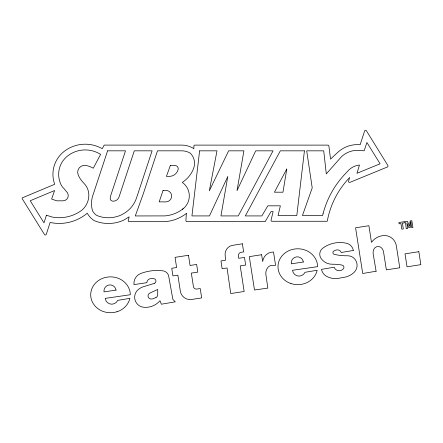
<?xml version="1.0" encoding="UTF-8"?>
<svg xmlns="http://www.w3.org/2000/svg" width="443" height="443" viewBox="0 0 443 443"><rect width="100%" height="100%" fill="white"/><g stroke="black" fill="none" stroke-linecap="round" stroke-linejoin="round"><path stroke-width="0.66" d="M183.12 208.758L182.178 209.467A33.801 33.801 0 0 1 165.034 215.902L135.281 215.951L143.277 193.829L157.486 150.825L181.851 150.825A16.219 16.219 0 0 1 190.412 153.261A14.337 14.337 0 0 1 193.669 168.257A28.23 28.23 0 0 1 182.278 182.394A16.48 16.48 0 0 1 183.33 208.592L182.278 209.389M117.052 311.728C123.209 309.823 128.514 304.74 129.882 298.333L117.733 300.387A6.59 6.59 0 0 1 105.212 298.377L130.27 294.745L130.275 294.368A16.408 16.408 0 0 0 129.533 289.921C127.778 284.218 122.938 279.793 117.334 277.955A21.641 21.641 0 0 0 103.922 277.872C98.285 279.616 93.373 283.985 91.524 289.661A16.385 16.385 0 0 0 91.435 299.673C93.196 305.371 98.036 309.801 103.64 311.639A21.641 21.641 0 0 0 117.046 311.722M290.929 283.559C285.325 281.72 280.485 277.296 278.73 271.592A16.385 16.385 0 0 1 278.808 261.58C280.668 255.904 285.574 251.546 291.212 249.786A21.641 21.641 0 0 1 304.623 249.88C310.233 251.707 315.067 256.143 316.828 261.841A16.408 16.408 0 0 1 317.565 266.287L317.565 266.664L292.502 270.296A6.59 6.59 0 0 0 305.022 272.312L317.171 270.252C315.809 276.665 310.499 281.742 304.341 283.647A21.641 21.641 0 0 1 290.935 283.553M186.353 213.487L185.91 220.503A1.013 1.013 0 0 0 186.913 221.65L265.147 221.65L271.083 211.549L273.121 211.549L271.083 220.093A0.842 0.842 0 0 0 271.858 221.262L327.255 221.262A85.122 85.122 0 0 1 349.682 177.482L348.591 181.065A1.024 1.024 0 0 0 349.942 182.361L387.758 166.839A1.451 1.451 0 0 0 387.758 165.317L366.522 130.94A0.986 0.986 0 0 0 364.65 130.94L360.131 144.745A28.933 28.933 0 0 0 337.638 152.453L330.55 159.103L328.905 146.207A1.058 1.058 0 0 0 327.848 145.11L194.682 145.11A0.853 0.853 0 0 0 193.879 145.963L193.879 148.682A21.928 21.928 0 0 0 181.868 145.099L104.216 145.099L102.228 148.687A34.427 34.427 0 0 0 64.257 151.323A28.994 28.994 0 0 0 54.694 184.282L22.288 197.86A0.914 0.914 0 0 0 22.288 198.824L44.322 234.281A1.047 1.047 0 0 0 46.316 234.281L50.12 222.458A43.42 43.42 0 0 0 87.277 213.183A19.924 19.924 0 0 0 94.243 220.653A36.725 36.725 0 0 0 123.508 220.232A29.155 29.155 0 0 0 124.865 219.457L129.162 216.837L128.309 220.276A0.958 0.958 0 0 0 129.162 221.677L164.536 221.677A39.527 39.527 0 0 0 186.353 213.487M410.833 221.954L410.312 227.547L408.917 227.73L406.862 223.001L407.71 228.438L406.209 228.677L405.434 221.566L407.433 221.345L409.526 226.312L410.152 220.907L411.813 220.725L412.909 227.547L411.763 227.735L410.833 221.954M199.605 150.836L191.935 215.924L209.456 215.924L227.807 176.458L220.941 215.924L238.245 215.924L273.06 150.836L255.689 150.836L237.011 190.651L243.916 150.836L228.632 150.836L209.312 190.861L217.004 150.836L199.605 150.836M304.43 150.836L296.804 215.536L278.054 215.536L280.375 205.823L267.805 205.823L261.874 215.924L245.322 215.924L280.325 150.836L304.43 150.836M286.765 169.043L282.977 192.196L274.427 192.196L286.765 169.043M323.058 213.736L322.615 215.536L302.447 215.536L312.226 187.904L306.694 150.836L323.722 150.836L326.292 173.883L341.542 156.645A23.219 23.219 0 0 1 359.19 150.404L364.163 150.83L366.904 142.458L380.088 163.799L356.953 173.296L359.478 165.023A18.008 18.008 0 0 0 349.051 169.791L344.039 175.123A90.848 90.848 0 0 0 323.058 213.736M46.437 215.209L43.973 222.862L30.224 200.745L54.589 190.534L51.621 199.051L56.71 200.823L63.033 200.823A5.238 5.238 0 0 0 67.508 192.86L64.085 188.696A14.326 14.326 0 0 1 60.536 183.629L59.871 181.735A23.269 23.269 0 0 1 67.751 155.864A28.695 28.695 0 0 1 98.789 153.328L100.611 154.33L93.296 168.235A22.898 22.898 0 0 0 85.837 165.449A6.916 6.916 0 0 0 78.212 174.946A25.002 25.002 0 0 0 83.755 183.075A16.917 16.917 0 0 1 88.838 195.424A19.736 19.736 0 0 1 81.9 210.148A37.694 37.694 0 0 1 52.025 217.009L46.437 215.209M107.588 150.825L93.384 193.829A26.353 26.353 0 0 0 92.493 210.79A14.198 14.198 0 0 0 96.707 215.414C104.382 218.72 113.474 218.488 121.072 215.043A23.784 23.784 0 0 0 121.897 214.562A28.513 28.513 0 0 0 126.377 211.859L126.759 211.577A28.513 28.513 0 0 0 136.566 197.833L152.099 150.825L134.295 150.825L119.095 196.83A6.423 6.423 0 0 1 114.144 201.133A3.898 3.898 0 0 1 110.528 199.887A5.936 5.936 0 0 1 110.528 196.166L125.507 150.825L107.588 150.825M163.068 190.435L159.181 201.853L165.909 201.908A5.809 5.809 0 0 0 171.629 195.557A5.654 5.654 0 0 0 165.998 190.435L163.068 190.435M170.35 165.455L166.43 176.369L169.946 176.369A9.153 9.153 0 0 0 178.119 169.647A3.317 3.317 0 0 0 174.919 165.455L170.35 165.455M155.98 297.502L152.957 298.77A4.424 4.424 0 0 1 150.027 298.77A3.046 3.046 0 0 1 149.701 293.155L157.719 289.456L157.719 294.722A3.09 3.09 0 0 1 155.98 297.502M154.225 283.465L144.13 286.483A17.211 17.211 0 0 0 138.77 289.124A10.073 10.073 0 0 0 143.831 307.287A19.11 19.11 0 0 0 160.001 300.725L161.346 304.219L175.317 301.821L172.892 299.446L168.55 275.474A6.944 6.944 0 0 0 162.819 270.817A46.15 46.15 0 0 0 140.73 273.508A10.604 10.604 0 0 0 133.974 284.616L146.832 282.684A4.319 4.319 0 0 1 151.146 278.586L153.605 278.586A2.497 2.497 0 0 1 154.225 283.465M353.353 250.45L341.226 252.504A4.009 4.009 0 0 0 336.769 249.918A8.223 8.223 0 0 0 333.717 251.109A1.783 1.783 0 0 0 334.26 254.343A50.452 50.452 0 0 0 347.423 255.755A9.43 9.43 0 0 1 356.515 261.957A9.807 9.807 0 0 1 354.035 272.445A18.916 18.916 0 0 1 343.569 277.434L338.142 278.354A17.532 17.532 0 0 1 326.17 276.089A10.001 10.001 0 0 1 321.502 269.361L334.205 267.212A5.244 5.244 0 0 0 337.201 270.346A5.443 5.443 0 0 0 343.441 268.746A2.254 2.254 0 0 0 342.134 265.108A45.707 45.707 0 0 0 332.333 264.238A13.356 13.356 0 0 1 321.003 258.363A7.453 7.453 0 0 1 322.742 248.202A28.945 28.945 0 0 1 346.603 243.29A8.926 8.926 0 0 1 353.353 250.45M376.107 271.232L362.712 273.503L355.568 227.802L368.892 225.72L371.5 242.382A16.241 16.241 0 0 1 383.644 235.549A11.856 11.856 0 0 1 392.858 239.004A12.493 12.493 0 0 1 396.352 245.898L399.774 267.771L386.351 269.865L383.655 252.626A8.727 8.727 0 0 0 382.054 248.473A4.779 4.779 0 0 0 373.792 249.376A8.472 8.472 0 0 0 373.216 254.144L376.107 271.232M242.387 243.805L232.664 245.328A8.965 8.965 0 0 0 225.088 253.95L225.52 260.262L220.996 260.905L222.104 268.674L227.071 267.965L230.725 293.554L244.154 291.488L240.217 265.905L245.655 265.069L244.481 257.433L238.694 258.319L238.373 256.237A3.494 3.494 0 0 1 240.948 252.322L243.633 251.912L242.387 243.805M404.321 221.677L398.877 222.53L399.077 223.804L400.932 223.51L401.818 229.181L403.318 228.948L402.416 223.161L404.498 222.835L404.321 221.677M261.63 254.719L249.293 256.641L254.492 290.004L267.827 288.1L265.905 274.654A9.375 9.375 0 0 1 267.827 267.528A5.842 5.842 0 0 1 271.83 265.329L275.579 265.329L273.503 252.023A10.632 10.632 0 0 0 262.693 261.547L261.63 254.719M418.823 251.69L405.013 253.85L407.034 266.813L420.85 264.654L418.823 251.69M188.48 255.279L175.051 257.344L176.619 267.533L171.757 268.281L172.931 275.923L177.87 275.158L180.345 291.245A9.873 9.873 0 0 0 191.597 299.468L201.67 297.917L200.23 288.543L196.869 289.058A3.046 3.046 0 0 1 193.419 286.632L191.337 273.087L197.822 272.091L196.642 264.449L190.047 265.468L188.48 255.279M116.06 290.082L104.016 291.893A6.091 6.091 0 0 1 109.128 284.965A6.091 6.091 0 0 1 116.06 290.082M303.35 262.001L291.306 263.818A6.091 6.091 0 0 1 296.422 256.885A6.091 6.091 0 0 1 303.35 262.001"/></g></svg>
